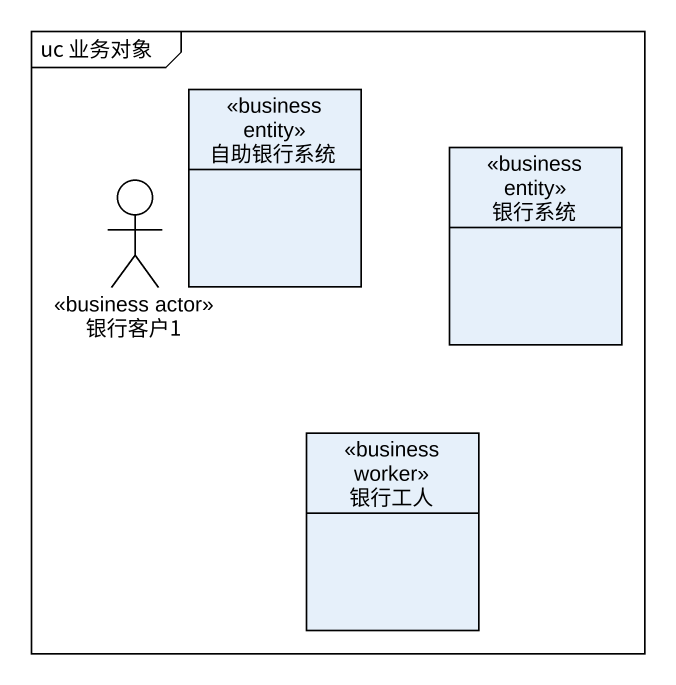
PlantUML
@startuml
mainframe uc 业务对象
allowmixing
hide circle
hide empty members
class 自助银行系统 <<business entity>>
actor 银行客户1 <<business actor>>
class 银行系统 <<business entity>>
class 银行工人 <<business worker>>
@enduml
